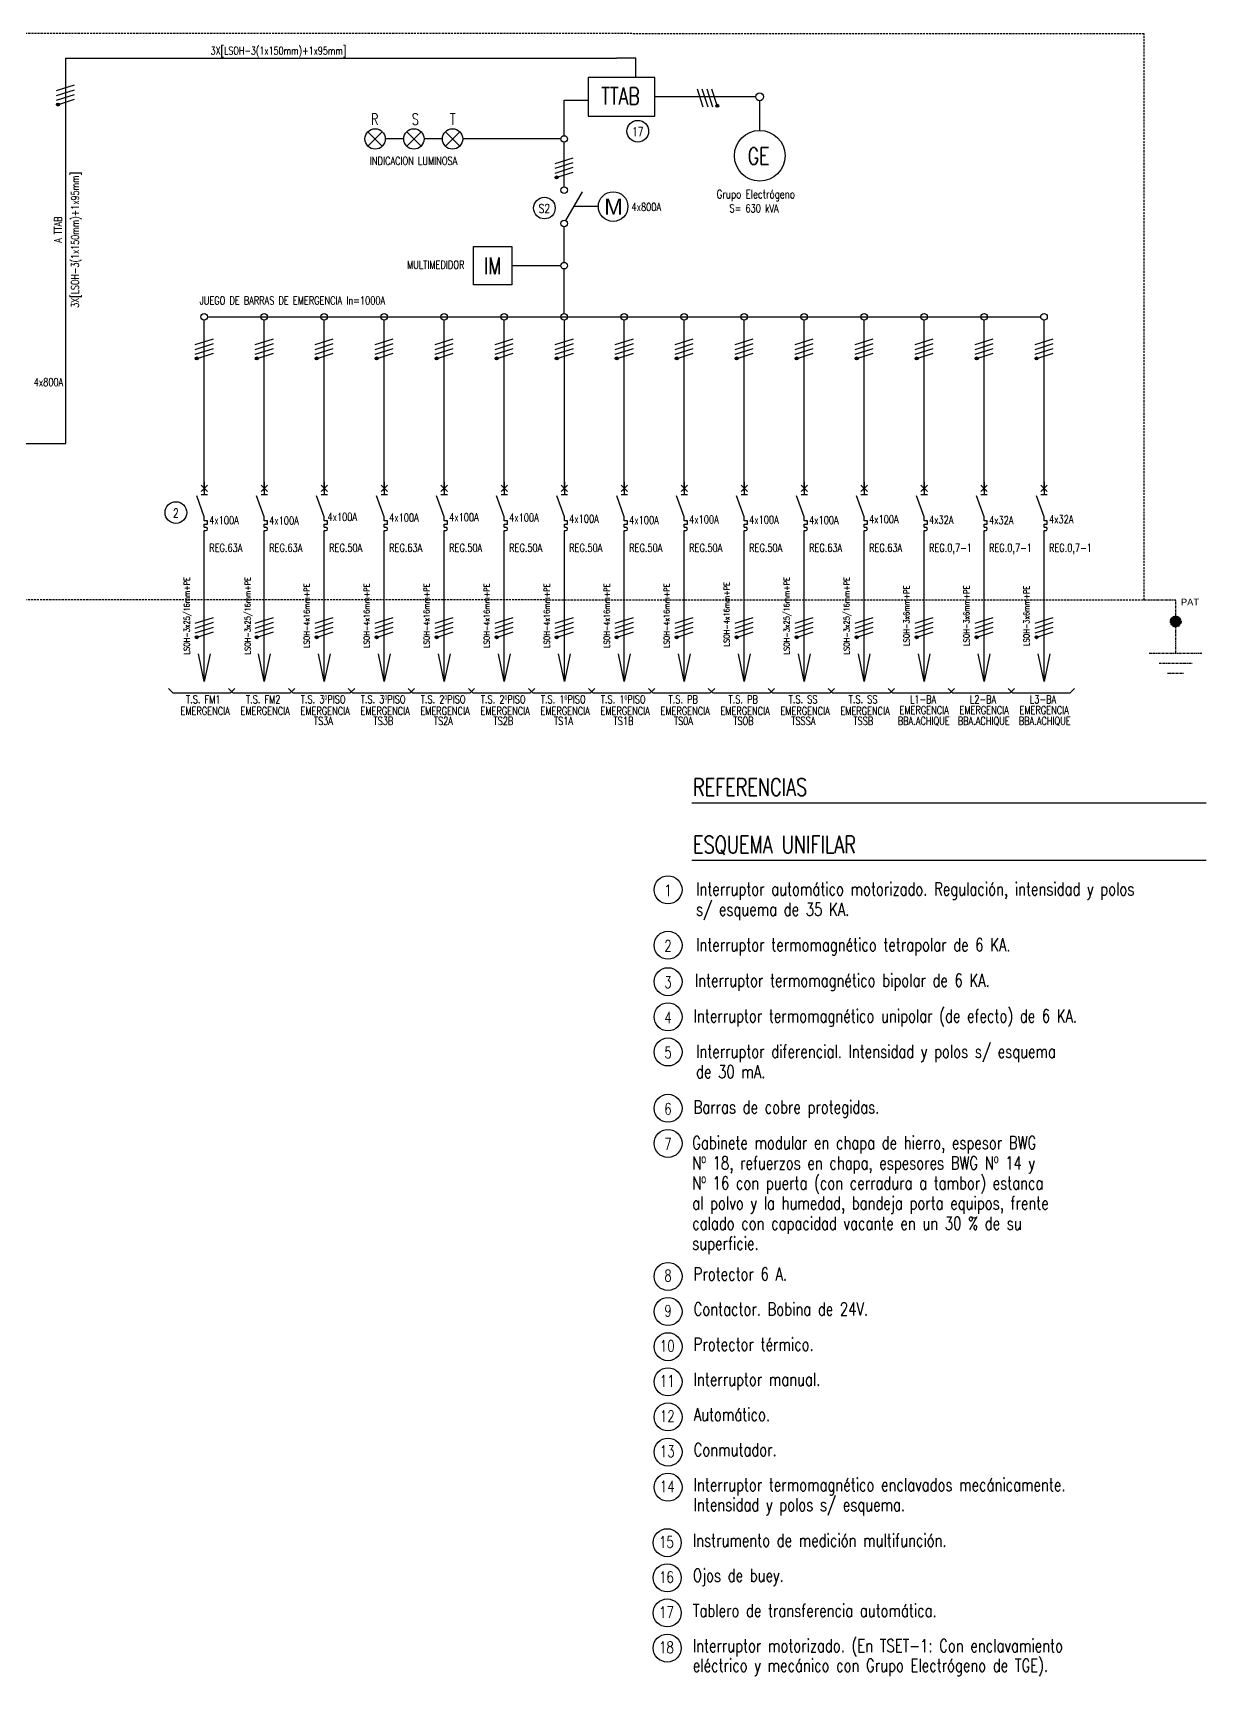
# Model space of a CAD drawing. Extents: x -398 to -11, y 8 to 290.
# Drawn here: x -192.5 to -11.3, y 8.1 to 261.6 of the extents above; entities that cross this region are included whole.
import ezdxf
from ezdxf.enums import TextEntityAlignment as Align

# ---------------------------------------------------------------- set-up
doc = ezdxf.new("R2010")
doc.units = 0
doc.linetypes.add('OCJ-ESQUEMAS UNIFILARES-CORREGIDOS IDO-REV.br$0$DASHED', pattern=[19.05, 12.7, -6.35])
doc.linetypes.add('OCJ-ESQUEMAS UNIFILARES-CORREGIDOS IDO-REV.br$0$EJE_5', pattern=[7.1, 5, -1, 0.1, -1])
for name, color, linetype in [('OCJ-ESQUEMAS UNIFILARES-CORREGIDOS IDO-REV.br$0$00-IE-CABLES', 10, 'Continuous'), ('OCJ-ESQUEMAS UNIFILARES-CORREGIDOS IDO-REV.br$0$01-ELE-APARATOS', 170, 'Continuous'), ('OCJ-ESQUEMAS UNIFILARES-CORREGIDOS IDO-REV.br$0$ELECTRIC', 4, 'Continuous'), ('OCJ-ESQUEMAS UNIFILARES-CORREGIDOS IDO-REV.br$0$PAT', 80, 'Continuous'), ('OCJ-ESQUEMAS UNIFILARES-CORREGIDOS IDO-REV.br$0$TEXTO', 7, 'Continuous')]:
    doc.layers.add(name, color=color, linetype=linetype)
doc.styles.add('OCJ-ESQUEMAS UNIFILARES-CORREGIDOS IDO-REV.br$0$ARIAL', font='Arial.ttf', dxfattribs={"height": 0.2})
doc.styles.add('OCJ-ESQUEMAS UNIFILARES-CORREGIDOS IDO-REV.br$0$Electricidad', font='ROMANS.SHX', dxfattribs={"width": 0.75, "height": 0.175})
doc.styles.add('OCJ-ESQUEMAS UNIFILARES-CORREGIDOS IDO-REV.br$0$Standard', font='Arial.ttf')

# ---------------------------------------------------------------- blocks, each defined once
blk = doc.blocks.new('OCJ-ESQUEMAS UNIFILARES-CORREGIDOS IDO-REV.br$0$Int-Motoriz')
for p, q in [((0.037, -0.686), (0.412, -0.036)), ((0.768, -0.371), (0.219, -0.371))]:
    blk.add_line(p, q)
for centre, radius in [((0, 0), 0.0741), ((1.101, -0.371), 0.333), ((0, -0.75), 0.0741)]:
    blk.add_circle(centre, radius)
at = {"style": 'OCJ-ESQUEMAS UNIFILARES-CORREGIDOS IDO-REV.br$0$Standard'}
blk.add_text('M', height=0.36, dxfattribs=at).set_placement((0.901, -0.553))
blk = doc.blocks.new('OCJ-ESQUEMAS UNIFILARES-CORREGIDOS IDO-REV.br$0$Unif-Interruptor-Term')
for p, q in [((0, -1.013), (0.045, -1.013)), ((0, -1.103), (0.045, -1.103))]:
    blk.add_line(p, q)
for points in [[(-0.09, 0.177), (0.09, -0.003)], [(-0.09, -0.003), (0.09, 0.177)], [(0, 0.267), (0, -0.093)], [(0, -0.72), (-0.215, -0.128)], [(-0.09, -0.093), (0.09, -0.093)], [(0, -0.833), (0, -0.72)], [(0, -0.923), (0.09, -0.923), (0.09, -0.833), (0, -0.833)], [(0, -1.013), (0, -0.923)], [(0, -1.215), (0, -1.103)]]:
    blk.add_lwpolyline(points)
blk.add_arc((0.045, -1.058), 0.045, 270, 90)
blk = doc.blocks.new('*E21')
at = {"layer": 'OCJ-ESQUEMAS UNIFILARES-CORREGIDOS IDO-REV.br$0$TEXTO', "style": 'OCJ-ESQUEMAS UNIFILARES-CORREGIDOS IDO-REV.br$0$Electricidad', "width": 0.75}
blk.add_text('Protector térmico.', height=1.9955, dxfattribs=at).set_placement((-90.47, 58.3))
blk = doc.blocks.new('*E22')
at = {"layer": 'OCJ-ESQUEMAS UNIFILARES-CORREGIDOS IDO-REV.br$0$TEXTO'}
for centre in [(-94.42, 129.41), (-94.42, 120.85), (-94.42, 115.23), (-94.42, 109.81), (-94.42, 104.39)]:
    blk.add_circle(centre, 2.16, dxfattribs=at)
at = {"layer": 'OCJ-ESQUEMAS UNIFILARES-CORREGIDOS IDO-REV.br$0$TEXTO', "style": 'OCJ-ESQUEMAS UNIFILARES-CORREGIDOS IDO-REV.br$0$Electricidad', "width": 0.75}
blk.add_text('1', height=1.77, dxfattribs=at).set_placement((-94.99, 128.43))

msp = doc.modelspace()

# ---------------------------------------------------------------- hatches: boundary and pattern name
at = {"layer": 'OCJ-ESQUEMAS UNIFILARES-CORREGIDOS IDO-REV.br$0$00-IE-CABLES'}
for points in [[(-188.8, 250.42, 1), (-188.42, 250.69, 1)], [(-86.7, 250.18, 1), (-86.97, 250.55, 1)], [(-111.81, 239.19, 1), (-111.43, 239.46, 1)], [(-167.37, 211.24, 1), (-167, 211.52, 1)], [(-158.11, 211.24, 1), (-157.74, 211.52, 1)], [(-148.85, 211.24, 1), (-148.48, 211.52, 1)], [(-139.6, 211.24, 1), (-139.22, 211.52, 1)], [(-130.34, 211.24, 1), (-129.96, 211.52, 1)], [(-121.07, 211.24, 1), (-120.69, 211.52, 1)], [(-111.79, 211.24, 1), (-111.42, 211.52, 1)], [(-102.54, 211.24, 1), (-102.16, 211.52, 1)], [(-93.28, 211.24, 1), (-92.9, 211.52, 1)], [(-84.02, 211.24, 1), (-83.65, 211.52, 1)], [(-74.76, 211.24, 1), (-74.39, 211.52, 1)], [(-65.5, 211.24, 1), (-65.13, 211.52, 1)], [(-56.25, 211.24, 1), (-55.87, 211.52, 1)], [(-46.99, 211.24, 1), (-46.61, 211.52, 1)], [(-37.73, 211.24, 1), (-37.36, 211.52, 1)], [(-167.37, 168.25, 1), (-167, 168.52, 1)], [(-158.11, 168.25, 1), (-157.74, 168.52, 1)], [(-148.85, 168.25, 1), (-148.48, 168.52, 1)], [(-139.6, 168.25, 1), (-139.22, 168.52, 1)], [(-130.34, 168.25, 1), (-129.96, 168.52, 1)], [(-121.07, 168.25, 1), (-120.69, 168.52, 1)], [(-111.79, 168.25, 1), (-111.42, 168.52, 1)], [(-102.54, 168.25, 1), (-102.16, 168.52, 1)], [(-93.28, 168.25, 1), (-92.9, 168.52, 1)], [(-84.02, 168.25, 1), (-83.65, 168.52, 1)], [(-74.76, 168.25, 1), (-74.39, 168.52, 1)], [(-65.5, 168.25, 1), (-65.13, 168.52, 1)], [(-56.25, 168.25, 1), (-55.87, 168.52, 1)], [(-46.99, 168.25, 1), (-46.61, 168.52, 1)], [(-37.73, 168.25, 1), (-37.36, 168.52, 1)]]:
    msp.add_hatch(color=256, dxfattribs=at).paths.add_polyline_path(points)
at = {"layer": 'OCJ-ESQUEMAS UNIFILARES-CORREGIDOS IDO-REV.br$0$PAT', "linetype": 'OCJ-ESQUEMAS UNIFILARES-CORREGIDOS IDO-REV.br$0$EJE_5', "ltscale": 0.07}
h = msp.add_hatch(color=256, dxfattribs=at)
h.paths.add_polyline_path([(-15.22, 170.79), (-16.87, 170.79, -1)])
h.paths.add_polyline_path([(-16.87, 170.79), (-16.05, 170.79), (-16.05, 169.97, -0.414214)])
h.paths.add_polyline_path([(-16.05, 170.79), (-15.22, 170.79, -0.414214), (-16.05, 169.97)])

# ---------------------------------------------------------------- linework, layer by layer
at = {"layer": 'OCJ-ESQUEMAS UNIFILARES-CORREGIDOS IDO-REV.br$0$00-IE-CABLES'}
for p, q in [((-187.41, 257.72), (-102.36, 257.72)), ((-187.41, 198.27), (-187.41, 257.72)), ((-99.4, 257.72), (-102.36, 257.72)), ((-99.4, 254.74), (-99.4, 257.72)), ((-110.45, 245.76), (-110.45, 251.25)), ((-110.45, 251.25), (-106.73, 251.25)), ((-80.88, 251.76), (-96.45, 251.76)), ((-80.27, 246.57), (-80.27, 251.16)), ((-135.23, 245.25), (-138.07, 245.25)), ((-129.25, 245.25), (-132.09, 245.25)), ((-110.95, 245.25), (-126.12, 245.25)), ((-110.45, 237.87), (-110.45, 244.74)), ((-110.45, 226.21), (-110.45, 231.71)), ((-110.95, 225.7), (-118.54, 225.7)), ((-110.45, 218.32), (-110.45, 225.19)), ((-166.01, 197.76), (-166.01, 217.31)), ((-165.51, 217.82), (-36.89, 217.82)), ((-156.75, 197.76), (-156.75, 217.31)), ((-147.49, 197.76), (-147.49, 217.31)), ((-138.23, 197.76), (-138.23, 217.31)), ((-128.98, 197.76), (-128.98, 217.31)), ((-119.7, 197.76), (-119.7, 217.31)), ((-110.43, 197.76), (-110.43, 217.31)), ((-101.17, 197.76), (-101.17, 217.31)), ((-91.92, 197.76), (-91.92, 217.31)), ((-82.66, 197.76), (-82.66, 217.31)), ((-73.4, 197.76), (-73.4, 217.31)), ((-64.14, 197.76), (-64.14, 217.31)), ((-54.88, 197.76), (-54.88, 217.31)), ((-45.63, 197.76), (-45.63, 217.31)), ((-36.37, 197.76), (-36.37, 217.31)), ((-202.06, 198.27), (-187.41, 198.27)), ((-166.01, 190.89), (-166.01, 197.76)), ((-156.75, 190.89), (-156.75, 197.76)), ((-147.49, 190.89), (-147.49, 197.76)), ((-138.23, 190.89), (-138.23, 197.76)), ((-128.98, 190.89), (-128.98, 197.76)), ((-119.7, 190.89), (-119.7, 197.76)), ((-110.43, 190.89), (-110.43, 197.76)), ((-101.17, 190.89), (-101.17, 197.76)), ((-91.92, 190.89), (-91.92, 197.76)), ((-82.66, 190.89), (-82.66, 197.76)), ((-73.4, 190.89), (-73.4, 197.76)), ((-64.14, 190.89), (-64.14, 197.76)), ((-54.88, 190.89), (-54.88, 197.76)), ((-45.63, 190.89), (-45.63, 197.76)), ((-36.37, 190.89), (-36.37, 197.76)), ((-166.01, 161.57), (-166.01, 184.22)), ((-156.75, 161.57), (-156.75, 184.22)), ((-147.49, 161.57), (-147.49, 184.22)), ((-138.23, 161.57), (-138.23, 184.22)), ((-128.98, 161.57), (-128.98, 184.22)), ((-119.7, 161.57), (-119.7, 184.22)), ((-110.43, 161.57), (-110.43, 184.22)), ((-101.17, 161.57), (-101.17, 184.22)), ((-91.92, 161.57), (-91.92, 184.22)), ((-82.66, 161.57), (-82.66, 184.22)), ((-73.4, 161.57), (-73.4, 184.22)), ((-64.14, 161.57), (-64.14, 184.22)), ((-54.88, 161.57), (-54.88, 184.22)), ((-45.63, 161.57), (-45.63, 184.22)), ((-36.37, 161.57), (-36.37, 184.22))]:
    msp.add_line(p, q, dxfattribs=at)
for points in [[(-188.83, 252.71), (-186.04, 253.59)], [(-188.83, 251.97), (-186.04, 252.85)], [(-188.83, 251.23), (-186.04, 252.11)], [(-188.39, 250.62), (-186.04, 251.37)], [(-88.98, 250.15), (-89.87, 252.94)], [(-88.24, 250.15), (-89.13, 252.94)], [(-87.5, 250.15), (-88.39, 252.94)], [(-86.9, 250.59), (-87.65, 252.94)], [(-111.84, 241.47), (-109.05, 242.36)], [(-111.84, 240.73), (-109.05, 241.62)], [(-111.84, 239.99), (-109.05, 240.88)], [(-111.4, 239.39), (-109.05, 240.13)], [(-167.4, 213.53), (-164.61, 214.42)], [(-167.4, 212.79), (-164.61, 213.68)], [(-158.15, 213.53), (-155.35, 214.42)], [(-158.15, 212.79), (-155.35, 213.68)], [(-148.89, 213.53), (-146.1, 214.42)], [(-148.89, 212.79), (-146.1, 213.68)], [(-139.63, 213.53), (-136.84, 214.42)], [(-139.63, 212.79), (-136.84, 213.68)], [(-130.37, 213.53), (-127.58, 214.42)], [(-130.37, 212.79), (-127.58, 213.68)], [(-121.1, 213.53), (-118.31, 214.42)], [(-121.1, 212.79), (-118.31, 213.68)], [(-111.83, 213.53), (-109.04, 214.42)], [(-111.83, 212.79), (-109.04, 213.68)], [(-102.57, 213.53), (-99.78, 214.42)], [(-102.57, 212.79), (-99.78, 213.68)], [(-93.31, 213.53), (-90.52, 214.42)], [(-93.31, 212.79), (-90.52, 213.68)], [(-84.05, 213.53), (-81.26, 214.42)], [(-84.05, 212.79), (-81.26, 213.68)], [(-74.8, 213.53), (-72, 214.42)], [(-74.8, 212.79), (-72, 213.68)], [(-65.54, 213.53), (-62.75, 214.42)], [(-65.54, 212.79), (-62.75, 213.68)], [(-56.28, 213.53), (-53.49, 214.42)], [(-56.28, 212.79), (-53.49, 213.68)], [(-47.02, 213.53), (-44.23, 214.42)], [(-47.02, 212.79), (-44.23, 213.68)], [(-37.76, 213.53), (-34.97, 214.42)], [(-37.76, 212.79), (-34.97, 213.68)], [(-167.4, 212.05), (-164.61, 212.93)], [(-166.96, 211.45), (-164.61, 212.19)], [(-158.15, 212.05), (-155.35, 212.93)], [(-157.7, 211.45), (-155.35, 212.19)], [(-148.89, 212.05), (-146.1, 212.93)], [(-148.45, 211.45), (-146.1, 212.19)], [(-139.63, 212.05), (-136.84, 212.93)], [(-139.19, 211.45), (-136.84, 212.19)], [(-130.37, 212.05), (-127.58, 212.93)], [(-129.93, 211.45), (-127.58, 212.19)], [(-121.1, 212.05), (-118.31, 212.93)], [(-120.66, 211.45), (-118.31, 212.19)], [(-111.83, 212.05), (-109.04, 212.93)], [(-111.38, 211.45), (-109.04, 212.19)], [(-102.57, 212.05), (-99.78, 212.93)], [(-102.13, 211.45), (-99.78, 212.19)], [(-93.31, 212.05), (-90.52, 212.93)], [(-92.87, 211.45), (-90.52, 212.19)], [(-84.05, 212.05), (-81.26, 212.93)], [(-83.61, 211.45), (-81.26, 212.19)], [(-74.8, 212.05), (-72, 212.93)], [(-74.35, 211.45), (-72, 212.19)], [(-65.54, 212.05), (-62.75, 212.93)], [(-65.1, 211.45), (-62.75, 212.19)], [(-56.28, 212.05), (-53.49, 212.93)], [(-55.84, 211.45), (-53.49, 212.19)], [(-47.02, 212.05), (-44.23, 212.93)], [(-46.58, 211.45), (-44.23, 212.19)], [(-37.76, 212.05), (-34.97, 212.93)], [(-37.32, 211.45), (-34.97, 212.19)], [(-167.4, 170.54), (-164.61, 171.42)], [(-167.4, 169.79), (-164.61, 170.68)], [(-167.4, 169.05), (-164.61, 169.94)], [(-158.15, 170.54), (-155.35, 171.42)], [(-158.15, 169.79), (-155.35, 170.68)], [(-158.15, 169.05), (-155.35, 169.94)], [(-148.89, 170.54), (-146.1, 171.42)], [(-148.89, 169.79), (-146.1, 170.68)], [(-148.89, 169.05), (-146.1, 169.94)], [(-139.63, 170.54), (-136.84, 171.42)], [(-139.63, 169.79), (-136.84, 170.68)], [(-139.63, 169.05), (-136.84, 169.94)], [(-130.37, 170.54), (-127.58, 171.42)], [(-130.37, 169.79), (-127.58, 170.68)], [(-130.37, 169.05), (-127.58, 169.94)], [(-121.1, 170.54), (-118.31, 171.42)], [(-121.1, 169.79), (-118.31, 170.68)], [(-121.1, 169.05), (-118.31, 169.94)], [(-111.83, 170.54), (-109.04, 171.42)], [(-111.83, 169.79), (-109.04, 170.68)], [(-111.83, 169.05), (-109.04, 169.94)], [(-102.57, 170.54), (-99.78, 171.42)], [(-102.57, 169.79), (-99.78, 170.68)], [(-102.57, 169.05), (-99.78, 169.94)], [(-93.31, 170.54), (-90.52, 171.42)], [(-93.31, 169.79), (-90.52, 170.68)], [(-93.31, 169.05), (-90.52, 169.94)], [(-84.05, 170.54), (-81.26, 171.42)], [(-84.05, 169.79), (-81.26, 170.68)], [(-84.05, 169.05), (-81.26, 169.94)], [(-74.8, 170.54), (-72, 171.42)], [(-74.8, 169.79), (-72, 170.68)], [(-74.8, 169.05), (-72, 169.94)], [(-65.54, 170.54), (-62.75, 171.42)], [(-65.54, 169.79), (-62.75, 170.68)], [(-65.54, 169.05), (-62.75, 169.94)], [(-56.28, 170.54), (-53.49, 171.42)], [(-56.28, 169.79), (-53.49, 170.68)], [(-56.28, 169.05), (-53.49, 169.94)], [(-47.02, 170.54), (-44.23, 171.42)], [(-47.02, 169.79), (-44.23, 170.68)], [(-47.02, 169.05), (-44.23, 169.94)], [(-37.76, 170.54), (-34.97, 171.42)], [(-37.76, 169.79), (-34.97, 170.68)], [(-37.76, 169.05), (-34.97, 169.94)], [(-166.96, 168.45), (-164.61, 169.2)], [(-157.7, 168.45), (-155.35, 169.2)], [(-148.45, 168.45), (-146.1, 169.2)], [(-139.19, 168.45), (-136.84, 169.2)], [(-129.93, 168.45), (-127.58, 169.2)], [(-120.66, 168.45), (-118.31, 169.2)], [(-111.38, 168.45), (-109.04, 169.2)], [(-102.13, 168.45), (-99.78, 169.2)], [(-92.87, 168.45), (-90.52, 169.2)], [(-83.61, 168.45), (-81.26, 169.2)], [(-74.35, 168.45), (-72, 169.2)], [(-65.1, 168.45), (-62.75, 169.2)], [(-55.84, 168.45), (-53.49, 169.2)], [(-46.58, 168.45), (-44.23, 169.2)], [(-37.32, 168.45), (-34.97, 169.2)], [(-165.11, 165.81), (-166.01, 161.57), (-166.9, 165.81)], [(-155.85, 165.81), (-156.75, 161.57), (-157.65, 165.81)], [(-146.6, 165.81), (-147.49, 161.57), (-148.39, 165.81)], [(-137.34, 165.81), (-138.23, 161.57), (-139.13, 165.81)], [(-128.08, 165.81), (-128.98, 161.57), (-129.87, 165.81)], [(-118.81, 165.81), (-119.7, 161.57), (-120.6, 165.81)], [(-109.53, 165.81), (-110.43, 161.57), (-111.33, 165.81)], [(-100.28, 165.81), (-101.17, 161.57), (-102.07, 165.81)], [(-91.02, 165.81), (-91.92, 161.57), (-92.81, 165.81)], [(-81.76, 165.81), (-82.66, 161.57), (-83.55, 165.81)], [(-72.5, 165.81), (-73.4, 161.57), (-74.3, 165.81)], [(-63.25, 165.81), (-64.14, 161.57), (-65.04, 165.81)], [(-53.99, 165.81), (-54.88, 161.57), (-55.78, 165.81)], [(-44.73, 165.81), (-45.63, 161.57), (-46.52, 165.81)], [(-35.47, 165.81), (-36.37, 161.57), (-37.27, 165.81)]]:
    msp.add_lwpolyline(points, dxfattribs=at)
for centre, radius in [((-80.27, 251.76), 0.603), ((-188.61, 250.55), 0.231), ((-86.83, 250.37), 0.231), ((-110.45, 245.25), 0.508), ((-111.62, 239.32), 0.231), ((-110.45, 225.7), 0.508), ((-166.02, 217.82), 0.508), ((-156.77, 217.82), 0.508), ((-147.51, 217.82), 0.508), ((-138.25, 217.82), 0.508), ((-128.99, 217.82), 0.508), ((-128.99, 217.82), 0.508), ((-119.72, 217.82), 0.508), ((-119.72, 217.82), 0.508), ((-110.45, 217.82), 0.508), ((-110.45, 217.82), 0.508), ((-101.19, 217.82), 0.508), ((-101.19, 217.82), 0.508), ((-91.93, 217.82), 0.508), ((-82.67, 217.82), 0.508), ((-73.42, 217.82), 0.508), ((-73.42, 217.82), 0.508), ((-64.16, 217.82), 0.508), ((-64.16, 217.82), 0.508), ((-64.16, 217.82), 0.508), ((-54.9, 217.82), 0.508), ((-54.9, 217.82), 0.508), ((-54.9, 217.82), 0.508), ((-45.64, 217.82), 0.508), ((-45.64, 217.82), 0.508), ((-45.64, 217.82), 0.508), ((-36.38, 217.82), 0.508), ((-36.38, 217.82), 0.508), ((-36.38, 217.82), 0.508), ((-167.18, 211.38), 0.231), ((-157.92, 211.38), 0.231), ((-148.67, 211.38), 0.231), ((-139.41, 211.38), 0.231), ((-130.15, 211.38), 0.231), ((-120.88, 211.38), 0.231), ((-111.61, 211.38), 0.231), ((-102.35, 211.38), 0.231), ((-93.09, 211.38), 0.231), ((-83.83, 211.38), 0.231), ((-74.57, 211.38), 0.231), ((-65.32, 211.38), 0.231), ((-56.06, 211.38), 0.231), ((-46.8, 211.38), 0.231), ((-37.54, 211.38), 0.231), ((-167.18, 168.38), 0.231), ((-157.92, 168.38), 0.231), ((-148.67, 168.38), 0.231), ((-139.41, 168.38), 0.231), ((-130.15, 168.38), 0.231), ((-120.88, 168.38), 0.231), ((-111.61, 168.38), 0.231), ((-102.35, 168.38), 0.231), ((-93.09, 168.38), 0.231), ((-83.83, 168.38), 0.231), ((-74.57, 168.38), 0.231), ((-65.32, 168.38), 0.231), ((-56.06, 168.38), 0.231), ((-46.8, 168.38), 0.231), ((-37.54, 168.38), 0.231)]:
    msp.add_circle(centre, radius, dxfattribs=at)
at = {"layer": 'OCJ-ESQUEMAS UNIFILARES-CORREGIDOS IDO-REV.br$0$01-ELE-APARATOS'}
for p, q in [((-138.53, 244.14), (-140.75, 246.36)), ((-140.75, 244.14), (-138.53, 246.36)), ((-132.55, 244.14), (-134.77, 246.36)), ((-134.77, 244.14), (-132.55, 246.36)), ((-126.58, 244.14), (-128.8, 246.36)), ((-128.8, 244.14), (-126.58, 246.36))]:
    msp.add_line(p, q, dxfattribs=at)
for points in [[(-96.45, 254.74), (-106.73, 254.74), (-106.73, 248.78), (-96.45, 248.78)], [(-124.44, 228.68), (-118.54, 228.68), (-118.54, 222.72), (-124.44, 222.72)]]:
    msp.add_lwpolyline(points, close=True, dxfattribs=at)
for centre, radius in [((-139.64, 245.25), 1.57), ((-133.66, 245.25), 1.57), ((-127.69, 245.25), 1.57), ((-80.27, 242.66), 3.91)]:
    msp.add_circle(centre, radius, dxfattribs=at)
at = {"layer": 'OCJ-ESQUEMAS UNIFILARES-CORREGIDOS IDO-REV.br$0$ELECTRIC', "linetype": 'OCJ-ESQUEMAS UNIFILARES-CORREGIDOS IDO-REV.br$0$DASHED', "ltscale": 0.025}
msp.add_lwpolyline([(-382.35, 174.29), (-20.94, 174.13), (-20.94, 261.46), (-382.35, 261.62)], close=True, dxfattribs=at)
at = {"layer": 'OCJ-ESQUEMAS UNIFILARES-CORREGIDOS IDO-REV.br$0$PAT', "linetype": 'OCJ-ESQUEMAS UNIFILARES-CORREGIDOS IDO-REV.br$0$EJE_5', "ltscale": 0.07}
for p, q in [((-20.94, 174.13), (-16.05, 174.13)), ((-16.05, 170.91), (-16.05, 174.13)), ((-16.05, 165.93), (-16.05, 170.79)), ((-20.16, 165.93), (-11.93, 165.93)), ((-18.62, 164.39), (-13.47, 164.39)), ((-17.33, 162.85), (-14.76, 162.85))]:
    msp.add_line(p, q, dxfattribs=at)
msp.add_circle((-16.05, 170.79), 0.823, dxfattribs=at)
msp.add_circle((-16.05, 170.79), 0.823, dxfattribs=at)
at = {"layer": 'OCJ-ESQUEMAS UNIFILARES-CORREGIDOS IDO-REV.br$0$TEXTO'}
for p, q in [((-90.77, 142.85), (-11.35, 142.85)), ((-90.77, 133.99), (-11.35, 133.99))]:
    msp.add_line(p, q, dxfattribs=at)
for points in [[(-161.32, 160.48), (-162.04, 159.75), (-170.83, 159.75), (-171.56, 160.48)], [(-152.06, 160.48), (-152.79, 159.75), (-161.57, 159.75), (-162.3, 160.48)], [(-142.8, 160.48), (-143.53, 159.75), (-152.31, 159.75), (-153.04, 160.48)], [(-133.54, 160.48), (-134.27, 159.75), (-143.06, 159.75), (-143.78, 160.48)], [(-124.29, 160.48), (-125.01, 159.75), (-133.8, 159.75), (-134.52, 160.48)], [(-115.01, 160.48), (-115.74, 159.75), (-124.52, 159.75), (-125.25, 160.48)], [(-105.74, 160.48), (-106.47, 159.75), (-115.25, 159.75), (-115.98, 160.48)], [(-96.48, 160.48), (-97.21, 159.75), (-105.99, 159.75), (-106.72, 160.48)], [(-87.22, 160.48), (-87.95, 159.75), (-96.74, 159.75), (-97.46, 160.48)], [(-77.97, 160.48), (-78.69, 159.75), (-87.48, 159.75), (-88.21, 160.48)], [(-68.71, 160.48), (-69.44, 159.75), (-78.22, 159.75), (-78.95, 160.48)], [(-59.45, 160.48), (-60.18, 159.75), (-68.96, 159.75), (-69.69, 160.48)], [(-50.19, 160.48), (-50.92, 159.75), (-59.71, 159.75), (-60.43, 160.48)], [(-40.94, 160.48), (-41.66, 159.75), (-50.45, 159.75), (-51.18, 160.48)], [(-31.68, 160.48), (-32.41, 159.75), (-41.19, 159.75), (-41.92, 160.48)]]:
    msp.add_lwpolyline(points, dxfattribs=at)
for centre, radius in [((-99.09, 246.45), 1.67), ((-113.51, 234.59), 1.67), ((-170.4, 187.61), 1.67), ((-94.42, 95.7), 2.16), ((-94.42, 90.28), 2.16), ((-94.42, 69.76), 2.16), ((-94.42, 64.34), 2.16), ((-94.42, 58.92), 2.16), ((-94.42, 53.5), 2.16), ((-94.42, 48.08), 2.16), ((-94.42, 42.66), 2.16), ((-94.42, 37.24), 2.16), ((-94.55, 28.68), 2.16), ((-94.55, 23.26), 2.16), ((-94.55, 17.84), 2.16), ((-94.55, 12.42), 2.16)]:
    msp.add_circle(centre, radius, dxfattribs=at)

# ---------------------------------------------------------------- block references
at = {"ltscale": 1.773811}
for name in ['*E22', '*E21']:
    msp.add_blockref(name, (0, 0), dxfattribs=at)
at = {"layer": 'OCJ-ESQUEMAS UNIFILARES-CORREGIDOS IDO-REV.br$0$01-ELE-APARATOS'}
for name, p, xscale, yscale, zscale in [('OCJ-ESQUEMAS UNIFILARES-CORREGIDOS IDO-REV.br$0$Int-Motoriz', (-110.45, 237.36), 6.857536971167359, 6.857536971167359, 6.857536971167359), ('OCJ-ESQUEMAS UNIFILARES-CORREGIDOS IDO-REV.br$0$Unif-Interruptor-Term', (-166.01, 190.89), 5.486029576933576, 5.486029576933576, 5.486029576933576), ('OCJ-ESQUEMAS UNIFILARES-CORREGIDOS IDO-REV.br$0$Unif-Interruptor-Term', (-156.75, 190.89), 5.486029576933576, 5.486029576933576, 5.486029576933576), ('OCJ-ESQUEMAS UNIFILARES-CORREGIDOS IDO-REV.br$0$Unif-Interruptor-Term', (-147.49, 190.89), 5.486029576933576, 5.486029576933576, 5.486029576933576), ('OCJ-ESQUEMAS UNIFILARES-CORREGIDOS IDO-REV.br$0$Unif-Interruptor-Term', (-138.23, 190.89), 5.486029576933576, 5.486029576933576, 5.486029576933576), ('OCJ-ESQUEMAS UNIFILARES-CORREGIDOS IDO-REV.br$0$Unif-Interruptor-Term', (-128.98, 190.89), 5.486029576933576, 5.486029576933576, 5.486029576933576), ('OCJ-ESQUEMAS UNIFILARES-CORREGIDOS IDO-REV.br$0$Unif-Interruptor-Term', (-119.7, 190.89), 5.486029576933576, 5.486029576933576, 5.486029576933576), ('OCJ-ESQUEMAS UNIFILARES-CORREGIDOS IDO-REV.br$0$Unif-Interruptor-Term', (-110.43, 190.89), 5.486029576933576, 5.486029576933576, 5.486029576933576), ('OCJ-ESQUEMAS UNIFILARES-CORREGIDOS IDO-REV.br$0$Unif-Interruptor-Term', (-101.17, 190.89), 5.486029576933576, 5.486029576933576, 5.486029576933576), ('OCJ-ESQUEMAS UNIFILARES-CORREGIDOS IDO-REV.br$0$Unif-Interruptor-Term', (-91.92, 190.89), 5.486029576933576, 5.486029576933576, 5.486029576933576), ('OCJ-ESQUEMAS UNIFILARES-CORREGIDOS IDO-REV.br$0$Unif-Interruptor-Term', (-82.66, 190.89), 5.486029576933576, 5.486029576933576, 5.486029576933576), ('OCJ-ESQUEMAS UNIFILARES-CORREGIDOS IDO-REV.br$0$Unif-Interruptor-Term', (-73.4, 190.89), 5.486029576933576, 5.486029576933576, 5.486029576933576), ('OCJ-ESQUEMAS UNIFILARES-CORREGIDOS IDO-REV.br$0$Unif-Interruptor-Term', (-64.14, 190.89), 5.486029576933576, 5.486029576933576, 5.486029576933576), ('OCJ-ESQUEMAS UNIFILARES-CORREGIDOS IDO-REV.br$0$Unif-Interruptor-Term', (-54.88, 190.89), 5.486029576933576, 5.486029576933576, 5.486029576933576), ('OCJ-ESQUEMAS UNIFILARES-CORREGIDOS IDO-REV.br$0$Unif-Interruptor-Term', (-45.63, 190.89), 5.486029576933576, 5.486029576933576, 5.486029576933576), ('OCJ-ESQUEMAS UNIFILARES-CORREGIDOS IDO-REV.br$0$Unif-Interruptor-Term', (-36.37, 190.89), 5.486029576933576, 5.486029576933576, 5.486029576933576)]:
    msp.add_blockref(name, p, dxfattribs=dict(at, xscale=xscale, yscale=yscale, zscale=zscale))

# ---------------------------------------------------------------- texts
at = {"layer": 'OCJ-ESQUEMAS UNIFILARES-CORREGIDOS IDO-REV.br$0$01-ELE-APARATOS', "style": 'OCJ-ESQUEMAS UNIFILARES-CORREGIDOS IDO-REV.br$0$Electricidad', "width": 0.75}
msp.add_text('IM', height=2.606, dxfattribs=at).set_placement((-121.49, 224.38), align=Align.CENTER)
at = {"layer": 'OCJ-ESQUEMAS UNIFILARES-CORREGIDOS IDO-REV.br$0$TEXTO', "style": 'OCJ-ESQUEMAS UNIFILARES-CORREGIDOS IDO-REV.br$0$Electricidad', "width": 0.75}
for s, height, p in [('3X[LSOH-3(1x150mm)+1x95mm]', 1.2001, (-154.56, 258.27)), ('TTAB', 2.606, (-101.76, 250.56)), ('R', 1.71, (-139.71, 247.45)), ('S', 1.71, (-133.44, 247.45)), ('T', 1.71, (-127.67, 247.45)), ('17', 1.372, (-99.09, 245.69)), ('S2', 1.372, (-113.51, 233.83)), ('EMERGENCIA', 1.234, (-165.88, 156.38)), ('T.S. FM1', 1.234, (-166.17, 158.17)), ('EMERGENCIA', 1.234, (-156.62, 156.38)), ('T.S. FM2', 1.234, (-156.92, 158.17)), ('T.S. 3ºPISO', 1.2344, (-147.66, 158.17)), ('EMERGENCIA', 1.234, (-147.36, 156.38)), ('T.S. 3ºPISO', 1.2344, (-138.4, 158.17)), ('EMERGENCIA', 1.234, (-138.1, 156.38)), ('T.S. 2ºPISO', 1.2344, (-129.14, 158.17)), ('EMERGENCIA', 1.234, (-128.85, 156.38)), ('T.S. 2ºPISO', 1.2344, (-119.87, 158.17)), ('EMERGENCIA', 1.234, (-119.57, 156.38)), ('T.S. 1ºPISO', 1.2344, (-110.6, 158.17)), ('EMERGENCIA', 1.234, (-110.3, 156.38)), ('T.S. 1ºPISO', 1.2344, (-101.34, 158.17)), ('EMERGENCIA', 1.234, (-101.04, 156.38)), ('EMERGENCIA', 1.234, (-91.78, 156.38)), ('T.S. PB', 1.234, (-92.08, 158.17)), ('EMERGENCIA', 1.234, (-82.53, 156.38)), ('T.S. PB', 1.234, (-82.82, 158.17)), ('EMERGENCIA', 1.234, (-73.27, 156.38)), ('T.S. SS', 1.234, (-73.57, 158.17)), ('EMERGENCIA', 1.234, (-64.01, 156.38)), ('T.S. SS', 1.234, (-64.31, 158.17)), ('EMERGENCIA', 1.234, (-54.88, 156.51)), ('L1-BA', 1.234, (-55.05, 158.17)), ('EMERGENCIA', 1.234, (-45.62, 156.51)), ('L2-BA', 1.234, (-45.79, 158.17)), ('EMERGENCIA', 1.234, (-36.36, 156.51)), ('L3-BA', 1.234, (-36.54, 158.17)), ('TS3A', 1.234, (-147.62, 154.85)), ('TS3B', 1.234, (-138.36, 154.85)), ('TS2A', 1.234, (-129.1, 154.85)), ('TS2B', 1.234, (-119.83, 154.85)), ('TS1A', 1.234, (-110.56, 154.85)), ('TS1B', 1.234, (-101.3, 154.85)), ('TS0A', 1.234, (-92.04, 154.85)), ('TSOB', 1.234, (-82.78, 154.85)), ('TSSSA', 1.234, (-73.53, 154.85)), ('TSSB', 1.234, (-64.27, 154.85)), ('BBA.ACHIQUE', 1.2344, (-54.95, 154.85)), ('BBA.ACHIQUE', 1.2344, (-45.69, 154.85)), ('BBA.ACHIQUE', 1.2344, (-36.27, 154.85))]:
    msp.add_text(s, height=height, dxfattribs=at).set_placement(p, align=Align.CENTER)
for s, height, p in [('GE', 2.606, (-82.12, 241.31)), ('INDICACION LUMINOSA', 1.2344, (-140.45, 241.25)), ('Grupo Electrógeno', 1.3029, (-86.92, 236.08)), ('4x800A', 1.234, (-100.06, 234.14)), ('MULTIMEDIDOR', 1.2344, (-134.71, 225.23)), ('JUEGO DE BARRAS DE EMERGENCIA In=1000A', 1.2344, (-166.74, 219.71)), ('4x800A', 1.234, (-192.35, 207.12)), ('2', 1.37, (-170.84, 186.85)), ('4x100A', 1.234, (-165.25, 185.81)), ('4x100A', 1.234, (-155.99, 185.76)), ('4x100A', 1.234, (-147, 186.32)), ('4x100A', 1.234, (-137.48, 186.21)), ('4x100A', 1.234, (-128.22, 186.26)), ('4x100A', 1.234, (-118.95, 186.22)), ('4x100A', 1.234, (-109.68, 186.05)), ('4x100A', 1.234, (-100.42, 185.83)), ('4x100A', 1.234, (-91.16, 185.92)), ('4x100A', 1.234, (-81.9, 185.88)), ('4x100A', 1.234, (-72.65, 185.83)), ('4x100A', 1.234, (-63.39, 185.96)), ('4x32A', 1.234, (-54.13, 185.88)), ('4x32A', 1.234, (-44.87, 185.83)), ('4x32A', 1.234, (-35.61, 185.96)), ('REG.63A', 1.234, (-165.25, 181.56)), ('REG.63A', 1.234, (-155.99, 181.56)), ('REG.50A', 1.234, (-146.74, 181.56)), ('REG.63A', 1.234, (-137.48, 181.56)), ('REG.50A', 1.234, (-128.22, 181.56)), ('REG.50A', 1.234, (-118.95, 181.56)), ('REG.50A', 1.234, (-109.68, 181.55)), ('REG.50A', 1.234, (-100.42, 181.55)), ('REG.50A', 1.234, (-91.16, 181.55)), ('REG.50A', 1.234, (-81.9, 181.56)), ('REG.63A', 1.234, (-72.65, 181.56)), ('REG.63A', 1.234, (-63.39, 181.56)), ('REG.0,7-1', 1.234, (-54.13, 181.56)), ('REG.0,7-1', 1.234, (-44.87, 181.56)), ('REG.0,7-1', 1.234, (-35.61, 181.56)), ('REFERENCIAS', 2.6607, (-90.56, 143.92)), ('ESQUEMA UNIFILAR', 2.6607, (-90.56, 135.05)), ('Interruptor automático motorizado. Regulación, intensidad y polos', 1.9955, (-90.1, 128.55)), ('s/ esquema de 35 KA.', 1.9955, (-90.1, 125.41)), ('Interruptor termomagnético tetrapolar de 6 KA.', 1.9955, (-90.1, 119.93)), ('2', 1.77, (-94.99, 119.87)), ('3', 1.77, (-94.99, 114.25)), ('Interruptor termomagnético bipolar de 6 KA.', 1.9955, (-90.29, 114.46)), ('4', 1.77, (-94.99, 108.83)), ('Interruptor termomagnético unipolar (de efecto) de 6 KA.', 1.9955, (-90.47, 108.96)), ('5', 1.77, (-94.99, 103.41)), ('Interruptor diferencial. Intensidad y polos s/ esquema', 1.9955, (-90.1, 103.47)), ('de 30 mA.', 1.996, (-90.1, 100.35)), ('6', 1.77, (-94.99, 94.73)), ('Barras de cobre protegidas.', 1.9955, (-90.47, 94.88)), ('Gabinete modular en chapa de hierro, espesor BWG', 1.9955, (-90.69, 89.39)), ('7', 1.77, (-94.99, 89.31)), ('Nº 18, refuerzos en chapa, espesores BWG Nº 14 y', 1.9955, (-90.69, 86.28)), ('Nº 16 con puerta (con cerradura a tambor) estanca', 1.9955, (-90.69, 83.18)), ('al polvo y la humedad, bandeja porta equipos, frente', 1.9955, (-90.69, 80.07)), ('calado con capacidad vacante en un 30 % de su', 1.9955, (-90.69, 76.97)), ('superficie.', 1.9955, (-90.69, 73.87)), ('Protector 6 A.', 1.9955, (-90.47, 69.14)), ('8', 1.77, (-94.99, 68.99)), ('9', 1.77, (-94.99, 63.57)), ('Contactor. Bobina de 24V.', 1.9955, (-90.47, 63.72)), ('10', 1.774, (-95.68, 58.15)), ('11', 1.774, (-95.68, 52.73)), ('Interruptor manual.', 1.9955, (-90.47, 52.88)), ('12', 1.774, (-95.68, 47.31)), ('Automático.', 1.9955, (-90.47, 47.46)), ('13', 1.774, (-95.68, 41.89)), ('Conmutador.', 1.9955, (-90.47, 42.04)), ('14', 1.774, (-95.68, 36.47)), ('Interruptor termomagnético enclavados mecánicamente.', 1.9955, (-90.47, 36.62)), ('Intensidad y polos s/ esquema.', 1.9955, (-90.47, 33.56)), ('15', 1.774, (-95.81, 27.9)), ('Instrumento de medición multifunción.', 1.9955, (-90.6, 28.06)), ('16', 1.774, (-95.81, 22.48)), ('Ojos de buey.', 1.9955, (-90.6, 22.64)), ('17', 1.774, (-95.81, 17.06)), ('Tablero de transferencia automática.', 1.9955, (-90.6, 17.22)), ('18', 1.774, (-95.81, 11.64)), ('Interruptor motorizado. (En TSET-1: Con enclavamiento', 1.9955, (-90.6, 11.8)), ('eléctrico y mecánico con Grupo Electrógeno de TGE).', 1.9955, (-90.6, 8.76))]:
    msp.add_text(s, height=height, dxfattribs=at).set_placement(p)
for s, height, p in [('3X[LSOH-3(1x150mm)+1x95mm]', 1.2001, (-185.36, 229.68)), (' A TTAB', 1.2, (-188, 230.93)), ('LSOH-3x25/16mm+PE', 0.9001, (-168.27, 171.69)), ('LSOH-3x25/16mm+PE', 0.9001, (-158.87, 171.69)), ('LSOH-4x16mm+PE', 0.9001, (-149.75, 171.69)), ('LSOH-4x16mm+PE', 0.9001, (-140.5, 171.69)), ('LSOH-4x16mm+PE', 0.9001, (-131.24, 171.69)), ('LSOH-4x16mm+PE', 0.9001, (-121.96, 171.69)), ('LSOH-4x16mm+PE', 0.9001, (-112.69, 171.69)), ('LSOH-4x16mm+PE', 0.9001, (-103.43, 171.69)), ('LSOH-4x16mm+PE', 0.9001, (-94.18, 171.69)), ('LSOH-4x16mm+PE', 0.9001, (-84.92, 171.92)), ('LSOH-3x25/16mm+PE', 0.9001, (-75.66, 171.69)), ('LSOH-3x25/16mm+PE', 0.9001, (-66.4, 171.69)), ('LSOH-3x6mm+PE', 0.9001, (-57.15, 171.69)), ('LSOH-3x6mm+PE', 0.9001, (-47.89, 171.69)), ('LSOH-3x6mm+PE', 0.9001, (-38.63, 171.68))]:
    msp.add_text(s, height=height, rotation=90, dxfattribs=at).set_placement(p, align=Align.CENTER)
at = {"layer": 'OCJ-ESQUEMAS UNIFILARES-CORREGIDOS IDO-REV.br$0$TEXTO', "style": 'OCJ-ESQUEMAS UNIFILARES-CORREGIDOS IDO-REV.br$0$ARIAL'}
msp.add_text('PAT', height=1.029, dxfattribs=at).set_placement((-15.24, 173.29))
at = {"layer": 'OCJ-ESQUEMAS UNIFILARES-CORREGIDOS IDO-REV.br$0$TEXTO', "insert": (-84.93, 237.22), "char_height": 1.2344, "attachment_point": 1, "style": 'OCJ-ESQUEMAS UNIFILARES-CORREGIDOS IDO-REV.br$0$Electricidad'}
msp.add_mtext_dynamic_manual_height_columns('\\A1;\\PS= 630 kVA ', width=176.7347, gutter_width=585.58, heights=[-3.29], dxfattribs=at)

doc.saveas('drawing.dxf')
